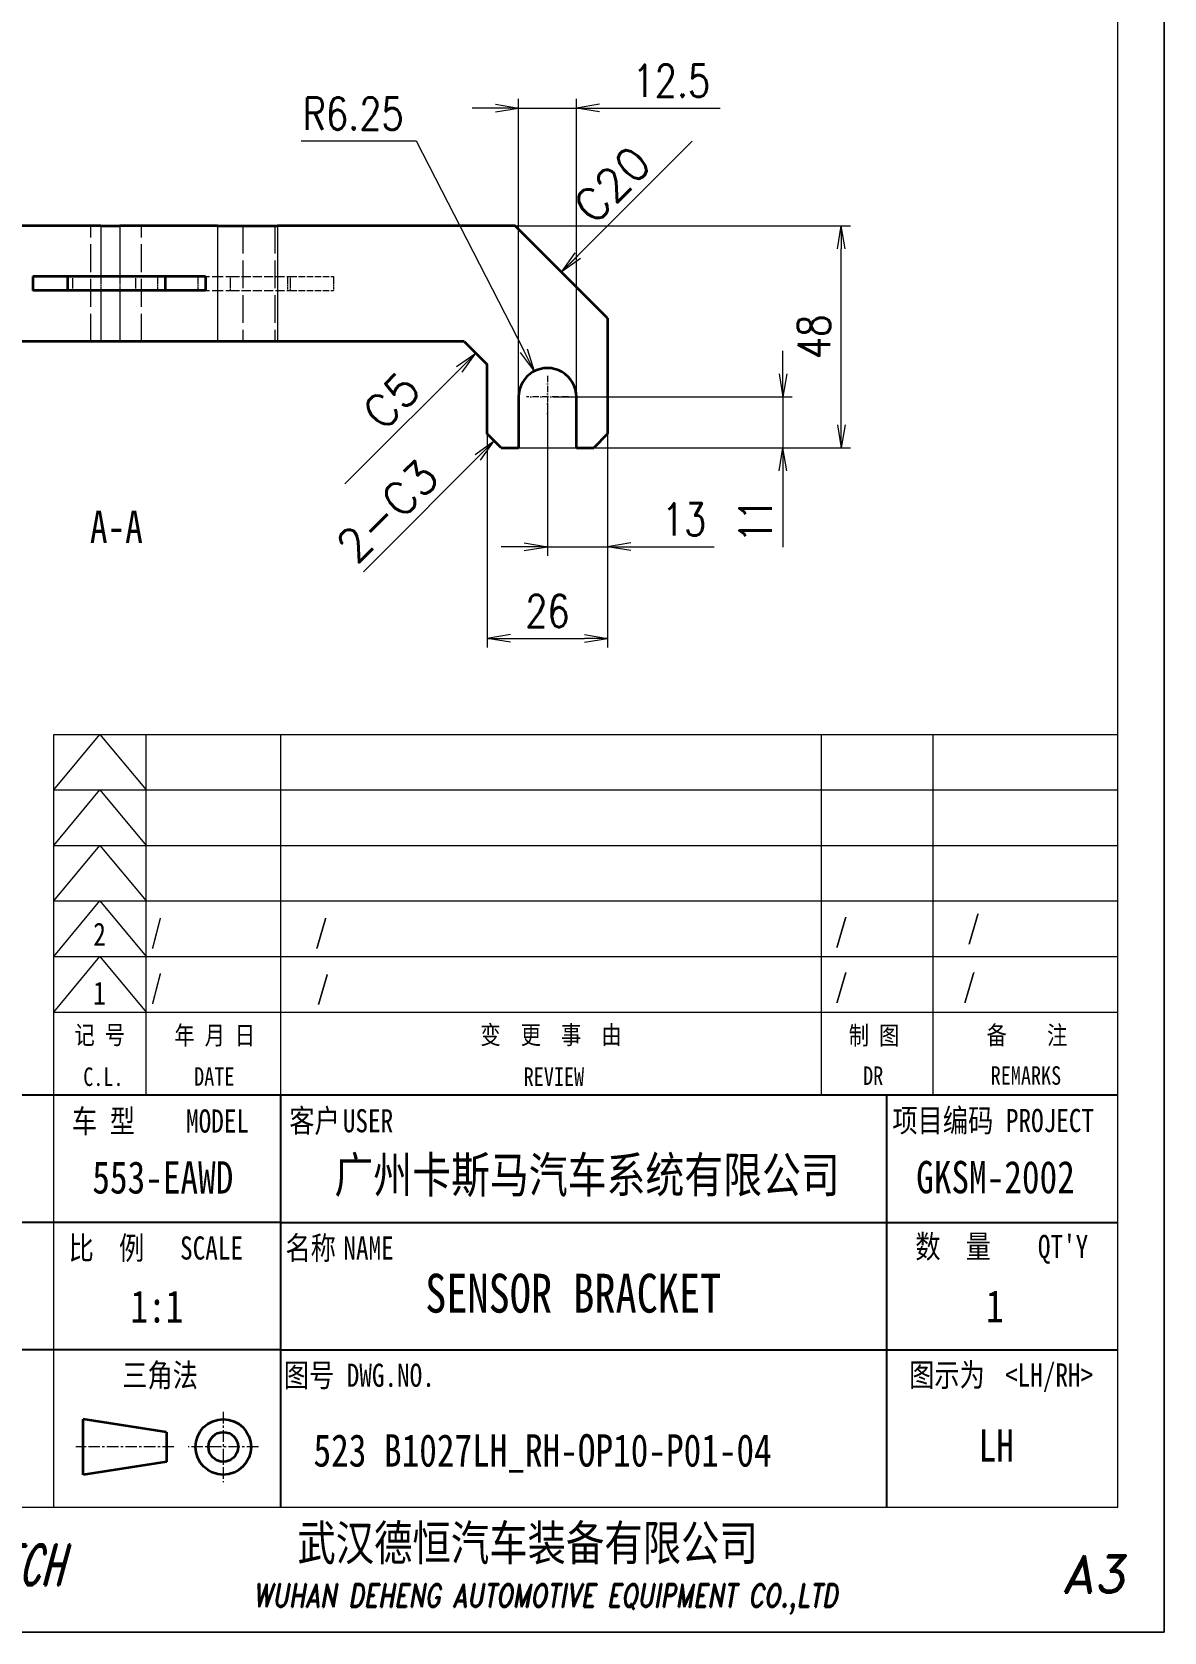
# Model space of a CAD drawing. Header units: millimetres. Extents: x -49572 to 104182, y -50696 to 51993.
# Drawn here: x -46221.3 to -45976.6, y 48892.6 to 49238.4 of the extents above; entities that cross this region are included whole.
import ezdxf
from ezdxf.enums import TextEntityAlignment as Align

# ---------------------------------------------------------------- set-up
doc = ezdxf.new("R2010")
doc.units = ezdxf.units.MM
doc.header["$LTSCALE"] = 0.5
for name, pattern in [('AM_ISO08W050x2', [9, 6, -0.75, 1.5, -0.75]), ('CENTER', [2, 1.25, -0.25, 0.25, -0.25]), ('DASHDOT', [18.5, 12, -3, 0.5, -3]), ('DASHED', [15, 12, -3])]:
    doc.linetypes.add(name, pattern=pattern)
for name, color, linetype, lineweight in [('DIM', 3, 'Continuous', 13), ('中心线', 2, 'AM_ISO08W050x2', 18), ('图框', 7, 'Continuous', 18), ('标注线', 3, 'Continuous', 18)]:
    doc.layers.add(name, color=color, linetype=linetype, lineweight=lineweight)
for name, color, linetype in [('图\\M+19E79\\M+195B6\\M+18E9A', 7, 'Continuous'), ('图号', 7, 'Continuous'), ('图名', 7, 'Continuous'), ('数量', 7, 'Continuous'), ('材质', 7, 'Continuous'), ('车型', 7, 'Continuous')]:
    doc.layers.add(name, color=color, linetype=linetype)
doc.layers.add('打印', color=7, linetype='Continuous', lineweight=15, plot=False)
doc.layers.add('打印-禁用', color=7, linetype='Continuous', lineweight=15, plot=False)
doc.styles.add('DIM', font='romans.shx', dxfattribs={"width": 0.8, "bigfont": 'bigfont.shx'})
doc.styles.add('国标', font='simfang.ttf', dxfattribs={"width": 0.8})
doc.styles.add('标题\\M+18E9A', font='romand.shx', dxfattribs={"oblique": 10, "bigfont": 'bigfont.shx'})
doc.dimstyles.new('DEH 1-2$0', dxfattribs={"dimscale": 2, "dimtxt": 3.5, "dimasz": 2.5, "dimexe": 1, "dimexo": 0.625, "dimgap": 1.2, "dimtad": 1, "dimdsep": 46, "dimtxsty": 'DIM', "dimblk": 'OPEN', "dimcen": 0, "dimclrd": 8, "dimclre": 8, "dimclrt": 2, "dimazin": 2, "dimtfac": 0.5, "dimtmove": 0, "dimatfit": 3, "dimldrblk": 'OPEN', "dimfxl": 0, "dimtolj": 2, "dimlwd": 13, "dimlwe": 13, "dimarcsym": 0})
doc.dimstyles.new('DEH 1-2$4', dxfattribs={"dimscale": 2, "dimtxt": 3.5, "dimasz": 2.5, "dimexe": 1, "dimexo": 0.625, "dimgap": 1.2, "dimtad": 1, "dimtoh": 1, "dimdsep": 46, "dimtxsty": 'DIM', "dimblk": 'OPEN', "dimcen": 0, "dimclrd": 8, "dimclre": 8, "dimclrt": 2, "dimazin": 2, "dimtfac": 0.5, "dimtofl": 0, "dimtmove": 0, "dimatfit": 3, "dimldrblk": 'OPEN', "dimfxl": 0, "dimtolj": 2, "dimlwd": 18, "dimlwe": 18, "dimarcsym": 0})
doc.dimstyles.new('LAM1-1', dxfattribs={"dimtxt": 3.5, "dimasz": 2.5, "dimexe": 1, "dimexo": 0.625, "dimgap": 1.2, "dimtad": 3, "dimdsep": 46, "dimtxsty": 'DIM', "dimblk": 'OPEN', "dimcen": 0, "dimclrd": 3, "dimclre": 3, "dimclrt": 2, "dimazin": 2, "dimtfac": 0.5, "dimtmove": 0, "dimatfit": 3, "dimldrblk": 'OPEN', "dimfxl": 0, "dimlwd": 13, "dimlwe": 13, "dimarcsym": 0})

# ---------------------------------------------------------------- blocks, each defined once
blk = doc.blocks.new('GZDEH零件A3图框V01版')
at = {"layer": '中心线', "color": 1, "linetype": 'CENTER', "lineweight": 5, "ltscale": 2}
for p, q in [((3175.82, -1822.66), (3175.82, -1830.26)), ((3170.49, -1826.46), (3159.89, -1826.46)), ((3179.62, -1826.46), (3172.02, -1826.46))]:
    blk.add_line(p, q, dxfattribs=at)
at = {"layer": '图\\M+19E79\\M+195B6\\M+18E9A', "color": 7}
blk.add_line((3272.49, -1788.46), (3092.49, -1788.46), dxfattribs=at)
at = {"layer": '图\\M+19E79\\M+195B6\\M+18E9A', "color": 9}
for p, q in [((3272.49, -1788.46), (3092.49, -1788.46)), ((3181.99, -1788.46), (3181.99, -1832.96)), ((3247.49, -1788.46), (3247.49, -1832.96)), ((3181.99, -1802.21), (3092.49, -1802.21)), ((3181.99, -1802.21), (3272.49, -1802.21)), ((3181.99, -1815.96), (3092.49, -1815.96)), ((3181.99, -1815.96), (3272.49, -1815.96))]:
    blk.add_line(p, q, dxfattribs=at)
at = {"layer": '图框', "linetype": 'Continuous'}
for p, q in [((3272.49, -1832.96), (3272.49, -1554.46)), ((3157.49, -1749.46), (3272.49, -1749.46)), ((3157.49, -1832.96), (3157.49, -1749.46)), ((2882.49, -1832.96), (3272.49, -1832.96))]:
    blk.add_line(p, q, dxfattribs=at)
at = {"layer": '图框', "color": 9}
for p, q in [((3157.49, -1755.46), (3162.49, -1749.46)), ((3162.49, -1749.46), (3167.49, -1755.46)), ((3167.49, -1788.46), (3167.49, -1749.46)), ((3240.49, -1788.46), (3240.49, -1749.46)), ((3252.49, -1749.46), (3252.49, -1788.46)), ((3157.49, -1755.46), (3272.49, -1755.46)), ((3157.49, -1761.46), (3162.49, -1755.46)), ((3162.49, -1755.46), (3167.49, -1761.46)), ((3157.49, -1761.46), (3272.49, -1761.46)), ((3157.49, -1767.46), (3162.49, -1761.46)), ((3162.49, -1761.46), (3167.49, -1767.46)), ((3157.49, -1767.46), (3272.49, -1767.46)), ((3157.49, -1773.46), (3162.49, -1767.46)), ((3162.49, -1767.46), (3167.49, -1773.46)), ((3157.49, -1773.46), (3272.49, -1773.46)), ((3157.49, -1779.46), (3162.49, -1773.46)), ((3162.49, -1773.46), (3167.49, -1779.46)), ((3157.49, -1779.46), (3272.49, -1779.46))]:
    blk.add_line(p, q, dxfattribs=at)
at = {"layer": '图框', "color": 9, "linetype": 'Continuous'}
blk.add_line((3181.99, -1749.46), (3181.99, -1832.96), dxfattribs=at)
at = {"layer": '图框', "color": 2, "linetype": 'ByBlock', "lineweight": 35}
for p, q in [((3169.69, -1824.86), (3160.69, -1823.46)), ((3160.69, -1829.46), (3160.69, -1823.46)), ((3169.69, -1824.86), (3169.69, -1828.06)), ((3169.69, -1828.06), (3160.69, -1829.46))]:
    blk.add_line(p, q, dxfattribs=at)
for radius in [3, 1.6]:
    blk.add_circle((3175.82, -1826.46), radius, dxfattribs=at)
at = {"layer": '打印-禁用', "linetype": 'Continuous'}
for p, q in [((3277.49, -1846.46), (3277.49, -1549.46)), ((2857.49, -1846.46), (3277.49, -1846.46))]:
    blk.add_line(p, q, dxfattribs=at)
at = {"layer": '图\\M+19E79\\M+195B6\\M+18E9A', "color": 9, "style": '国标', "width": 0.8}
for s, p in [('客户', (3185.68, -1792.46)), ('USER', (3191.46, -1792.46))]:
    blk.add_text(s, height=2.5, dxfattribs=at).set_placement(p, align=Align.CENTER)
for s, p in [('项目编码 PROJECT', (3248.13, -1792.43)), ('比  例\u3000', (3159.1, -1806.21)), ('名称\u3000', (3182.54, -1806.21)), ('数  量', (3250.61, -1806.05)), ("QT'Y ", (3263.86, -1806.05)), ('SCALE', (3171.15, -1806.21)), ('NAME', (3188.8, -1806.21)), ('三角法', (3164.9, -1819.96)), ('图号', (3182.36, -1819.96)), ('图示为', (3249.94, -1819.93)), ('<LH/RH>', (3260.31, -1819.93)), ('DWG.NO.', (3189.16, -1819.96))]:
    blk.add_text(s, height=2.5, dxfattribs=at).set_placement(p)
for s, p in [('车 型', (3162.87, -1791.2)), ('MODEL', (3175.2, -1791.24))]:
    blk.add_text(s, height=2.5, dxfattribs=at).set_placement(p, align=Align.MIDDLE)
at = {"layer": '图\\M+19E79\\M+195B6\\M+18E9A', "color": 7, "lineweight": -3, "style": '国标', "width": 0.8}
blk.add_text('武汉德恒汽车装备有限公司', height=3.8, dxfattribs=at).set_placement((3183.83, -1838.73))
at = {"layer": '图\\M+19E79\\M+195B6\\M+18E9A', "color": 7, "style": '标题\\M+18E9A'}
for s, height, oblique, width, p in [('DEH-TECH', 4.4, 15, 0.6, (3149.16, -1839.21)), ('WUHAN DEHENG AUTOMOTIVE EQUIPMENT CO.,LTD ', 2.5, 10, 0.75, (3211.26, -1842.9))]:
    blk.add_text(s, height=height, dxfattribs=dict(at, oblique=oblique, width=width)).set_placement(p, align=Align.MIDDLE)
at = {"layer": '图\\M+19E79\\M+195B6\\M+18E9A', "color": 7, "style": '标题\\M+18E9A', "oblique": 10}
blk.add_text('A3', height=4, dxfattribs=at).set_placement((3269.91, -1840.2), align=Align.MIDDLE)
at = {"layer": '图框', "color": 9, "style": '国标', "width": 0.8}
for s, p in [('记 号', (3162.47, -1782.94)), ('年 月 日', (3174.9, -1782.98)), ('变  更  事  由', (3211.24, -1782.93)), ('C.L.', (3162.86, -1787.45)), ('DATE', (3174.85, -1787.42)), ('REVIEW', (3211.55, -1787.45))]:
    blk.add_text(s, height=2, dxfattribs=at).set_placement(p, align=Align.CENTER)
for s, p in [('制 图', (3246.15, -1781.95)), ('备    注', (3262.68, -1781.92)), ('DR', (3246.06, -1786.34)), ('REMARKS', (3262.57, -1786.32))]:
    blk.add_text(s, height=2, dxfattribs=at).set_placement(p, align=Align.MIDDLE)
blk = doc.blocks.new('DEH A3')
at = {"layer": '图框'}
blk.add_blockref('GZDEH零件A3图框V01版', (-2857.49, 1846.46), dxfattribs=at)
blk = doc.blocks.new('_Open')
at = {"color": 0, "linetype": 'ByBlock', "lineweight": -2}
for p, q in [((-1, 0.167), (0, 0)), ((-1, -0.167), (0, 0)), ((0, 0), (-1, 0))]:
    blk.add_line(p, q, dxfattribs=at)
blk = doc.blocks.new('*D65')
at = {"layer": 'Defpoints', "color": 0, "transparency": 16777216}
for p in [(-46096.86, 49163.55), (-46122.86, 49159.93), (-46096.86, 49107.38)]:
    blk.add_point(p, dxfattribs=at)
at = {"layer": '标注线', "color": 8, "lineweight": 13, "transparency": 16777216}
for p, q in [((-46096.86, 49162.3), (-46096.86, 49105.38)), ((-46122.86, 49158.68), (-46122.86, 49105.38)), ((-46117.86, 49107.38), (-46101.86, 49107.38))]:
    blk.add_line(p, q, dxfattribs=at)
at = {"layer": '标注线', "color": 8, "lineweight": 13, "transparency": 16777216, "xscale": 5, "yscale": 5, "zscale": 5, "rotation": 180}
blk.add_blockref('_Open', (-46122.86, 49107.38), dxfattribs=at)
at = {"layer": '标注线', "color": 8, "lineweight": 13, "transparency": 16777216, "xscale": 5, "yscale": 5, "zscale": 5}
blk.add_blockref('_Open', (-46096.86, 49107.38), dxfattribs=at)
at = {"layer": '标注线', "color": 2, "transparency": 16777216, "insert": (-46109.86, 49113.28), "char_height": 7, "attachment_point": 5, "style": 'DIM'}
blk.add_mtext('\\A2;26', dxfattribs=at)
blk = doc.blocks.new('*D66')
at = {"layer": 'Defpoints', "color": 0, "transparency": 16777216}
for p in [(-46123.25, 49196.56), (-46046.36, 49196.56), (-46117.97, 49148.56)]:
    blk.add_point(p, dxfattribs=at)
at = {"layer": '标注线', "color": 8, "lineweight": 13, "transparency": 16777216}
for p, q in [((-46122, 49196.56), (-46044.36, 49196.56)), ((-46046.36, 49153.56), (-46046.36, 49191.56)), ((-46116.72, 49148.56), (-46044.36, 49148.56))]:
    blk.add_line(p, q, dxfattribs=at)
at = {"layer": '标注线', "color": 8, "lineweight": 13, "transparency": 16777216, "xscale": 5, "yscale": 5, "zscale": 5}
for p, rotation in [((-46046.36, 49196.56), 90), ((-46046.36, 49148.56), 270)]:
    blk.add_blockref('_Open', p, dxfattribs=dict(at, rotation=rotation))
at = {"layer": '标注线', "color": 2, "transparency": 16777216, "insert": (-46052.26, 49172.56), "char_height": 7, "attachment_point": 5, "rotation": 90, "style": 'DIM'}
blk.add_mtext('\\A2;48', dxfattribs=at)
blk = doc.blocks.new('*D67')
at = {"layer": 'Defpoints', "color": 0, "transparency": 16777216}
for p in [(-46109.86, 49159.56), (-46101.25, 49148.56), (-46058.95, 49148.56)]:
    blk.add_point(p, dxfattribs=at)
at = {"layer": '标注线', "color": 8, "lineweight": 13, "transparency": 16777216}
for p, q in [((-46058.95, 49164.56), (-46058.95, 49169.56)), ((-46108.61, 49159.56), (-46056.95, 49159.56)), ((-46058.95, 49159.56), (-46058.95, 49148.56)), ((-46100, 49148.56), (-46056.95, 49148.56)), ((-46058.95, 49143.56), (-46058.95, 49127.09))]:
    blk.add_line(p, q, dxfattribs=at)
at = {"layer": '标注线', "color": 8, "lineweight": 13, "transparency": 16777216, "xscale": 5, "yscale": 5, "zscale": 5}
for p, rotation in [((-46058.95, 49159.56), 270), ((-46058.95, 49148.56), 90)]:
    blk.add_blockref('_Open', p, dxfattribs=dict(at, rotation=rotation))
at = {"layer": '标注线', "color": 2, "transparency": 16777216, "insert": (-46064.85, 49132.82), "char_height": 7, "attachment_point": 5, "rotation": 90, "style": 'DIM'}
blk.add_mtext('\\A2;11', dxfattribs=at)
blk = doc.blocks.new('*D68')
at = {"layer": 'Defpoints', "color": 0, "transparency": 16777216}
for p in [(-46096.86, 49163.55), (-46109.86, 49159.56), (-46096.86, 49127.19)]:
    blk.add_point(p, dxfattribs=at)
at = {"layer": '标注线', "color": 8, "lineweight": 13, "transparency": 16777216}
for p, q in [((-46096.86, 49162.3), (-46096.86, 49125.19)), ((-46109.86, 49158.31), (-46109.86, 49125.19)), ((-46114.86, 49127.19), (-46119.86, 49127.19)), ((-46109.86, 49127.19), (-46096.86, 49127.19)), ((-46091.86, 49127.19), (-46073.79, 49127.19))]:
    blk.add_line(p, q, dxfattribs=at)
at = {"layer": '标注线', "color": 8, "lineweight": 13, "transparency": 16777216, "xscale": 5, "yscale": 5, "zscale": 5}
blk.add_blockref('_Open', (-46109.86, 49127.19), dxfattribs=at)
at = {"layer": '标注线', "color": 8, "lineweight": 13, "transparency": 16777216, "xscale": 5, "yscale": 5, "zscale": 5, "rotation": 180}
blk.add_blockref('_Open', (-46096.86, 49127.19), dxfattribs=at)
at = {"layer": '标注线', "color": 2, "transparency": 16777216, "insert": (-46080.33, 49133.09), "char_height": 7, "attachment_point": 5, "style": 'DIM'}
blk.add_mtext('\\A2;13', dxfattribs=at)
blk = doc.blocks.new('*D69')
at = {"layer": 'Defpoints', "color": 0, "transparency": 16777216}
for p in [(-46103.61, 49222.01), (-46116.11, 49155.58), (-46103.61, 49155.58)]:
    blk.add_point(p, dxfattribs=at)
at = {"layer": '标注线', "color": 8, "lineweight": 13, "transparency": 16777216}
for p, q in [((-46116.11, 49156.83), (-46116.11, 49224.01)), ((-46103.61, 49156.83), (-46103.61, 49224.01)), ((-46121.11, 49222.01), (-46126.11, 49222.01)), ((-46116.11, 49222.01), (-46103.61, 49222.01)), ((-46098.61, 49222.01), (-46072.54, 49222.01))]:
    blk.add_line(p, q, dxfattribs=at)
at = {"layer": '标注线', "color": 8, "lineweight": 13, "transparency": 16777216, "xscale": 5, "yscale": 5, "zscale": 5}
blk.add_blockref('_Open', (-46116.11, 49222.01), dxfattribs=at)
at = {"layer": '标注线', "color": 8, "lineweight": 13, "transparency": 16777216, "xscale": 5, "yscale": 5, "zscale": 5, "rotation": 180}
blk.add_blockref('_Open', (-46103.61, 49222.01), dxfattribs=at)
at = {"layer": '标注线', "color": 2, "transparency": 16777216, "insert": (-46083.08, 49227.91), "char_height": 7, "attachment_point": 5, "style": 'DIM'}
blk.add_mtext('\\A2;12.5', dxfattribs=at)
blk = doc.blocks.new('*D70')
at = {"layer": 'Defpoints', "color": 0, "transparency": 16777216}
for p in [(-46112.71, 49165.12), (-46109.86, 49159.56)]:
    blk.add_point(p, dxfattribs=at)
at = {"layer": '标注线', "color": 8, "lineweight": 18, "transparency": 16777216}
for p, q in [((-46163.06, 49214.91), (-46138.26, 49214.91)), ((-46138.26, 49214.91), (-46114.99, 49169.57))]:
    blk.add_line(p, q, dxfattribs=at)
at = {"layer": '标注线', "color": 8, "lineweight": 18, "transparency": 16777216, "xscale": 5, "yscale": 5, "zscale": 5, "rotation": 297.1586580866301}
blk.add_blockref('_Open', (-46112.71, 49165.12), dxfattribs=at)
at = {"layer": '标注线', "color": 2, "transparency": 16777216, "insert": (-46151.86, 49220.81), "char_height": 7, "attachment_point": 5, "style": 'DIM'}
blk.add_mtext('\\A2;R6.25', dxfattribs=at)
blk = doc.blocks.new('CHAMFER_DIM_R')
at = {"layer": 'DIM', "color": 2, "style": 'DIM'}
blk.add_attdef('000', text='', height=3.5, rotation=90, dxfattribs=at).set_placement((0, 6), align=Align.BOTTOM_LEFT)
at = {"layer": 'DIM'}
blk.add_leader([(0, 0), (0, 20)], dimstyle='LAM1-1', dxfattribs=at)
blk = doc.blocks.new('CHAMFER_DIM_L')
at = {"layer": 'DIM', "color": 2, "style": 'DIM'}
blk.add_attdef('000', text='', height=3.5, rotation=270, dxfattribs=at).set_placement((0, 7), align=Align.BOTTOM_RIGHT)
at = {"layer": 'DIM'}
blk.add_leader([(0, 0), (0, 20)], dimstyle='LAM1-1', dxfattribs=at)

msp = doc.modelspace()

# ---------------------------------------------------------------- linework, layer by layer
at = {"color": 7, "lineweight": 35}
for p, q in [((-46206.408, 49196.558), (-46293.876, 49196.558)), ((-46181.19, 49196.558), (-46202.31, 49196.558)), ((-46116.86, 49196.558), (-46168.2, 49196.558)), ((-46096.86, 49176.558), (-46116.86, 49196.558)), ((-46192.47, 49185.558), (-46213.63, 49185.558)), ((-46192.47, 49182.558), (-46213.63, 49182.558)), ((-46096.86, 49176.558), (-46096.86, 49151.558)), ((-46206.408, 49171.558), (-46293.876, 49171.558)), ((-46181.19, 49171.558), (-46202.31, 49171.558)), ((-46127.86, 49171.558), (-46168.2, 49171.558))]:
    msp.add_line(p, q, dxfattribs=at)
at = {"color": 1, "linetype": 'DASHED', "lineweight": 13}
for p, q in [((-46208.541, 49171.558), (-46208.541, 49196.558)), ((-46197.614, 49171.558), (-46197.614, 49196.558)), ((-46175.705, 49196.558), (-46175.705, 49171.558)), ((-46168.777, 49196.558), (-46168.777, 49171.558))]:
    msp.add_line(p, q, dxfattribs=at)
at = {"color": 7, "lineweight": 13, "ltscale": 0.275}
for p, q in [((-46206.408, 49196.558), (-46206.408, 49185.558)), ((-46206.408, 49182.558), (-46206.408, 49171.558)), ((-46202.31, 49182.558), (-46202.31, 49171.558))]:
    msp.add_line(p, q, dxfattribs=at)
at = {"color": 7, "lineweight": 35, "ltscale": 0.102441}
for p, q in [((-46206.408, 49196.558), (-46202.31, 49196.558)), ((-46202.31, 49171.558), (-46206.408, 49171.558))]:
    msp.add_line(p, q, dxfattribs=at)
at = {"color": 7, "lineweight": 13, "ltscale": 0.275003}
msp.add_line((-46202.31, 49196.558), (-46202.31, 49185.558), dxfattribs=at)
at = {"color": 7, "lineweight": 35, "ltscale": 0.324756}
for p, q in [((-46181.19, 49196.558), (-46168.2, 49196.558)), ((-46168.2, 49171.558), (-46181.19, 49171.558))]:
    msp.add_line(p, q, dxfattribs=at)
at = {"color": 7, "lineweight": 13}
for p, q in [((-46181.19, 49196.558), (-46181.19, 49171.558)), ((-46168.2, 49196.558), (-46168.2, 49171.558))]:
    msp.add_line(p, q, dxfattribs=at)
at = {"color": 7, "lineweight": 35, "ltscale": 0.075003}
msp.add_line((-46221.13, 49185.558), (-46221.13, 49182.558), dxfattribs=at)
at = {"color": 7, "lineweight": 35, "ltscale": 0.1875}
for p, q in [((-46213.63, 49185.558), (-46221.13, 49185.558)), ((-46213.63, 49182.558), (-46221.13, 49182.558))]:
    msp.add_line(p, q, dxfattribs=at)
at = {"color": 7, "lineweight": 35, "ltscale": 0.075}
for p, q in [((-46213.63, 49185.558), (-46213.63, 49182.558)), ((-46192.47, 49185.558), (-46192.47, 49182.558)), ((-46183.81, 49185.558), (-46183.81, 49182.558))]:
    msp.add_line(p, q, dxfattribs=at)
at = {"color": 1, "linetype": 'DASHED', "lineweight": 13, "ltscale": 0.075}
for p, q in [((-46212.47, 49182.558), (-46212.47, 49185.558)), ((-46206.408, 49185.558), (-46206.408, 49182.558)), ((-46198.81, 49182.558), (-46198.81, 49185.558)), ((-46194.114, 49185.558), (-46194.114, 49182.558)), ((-46185.453, 49185.558), (-46185.453, 49182.558)), ((-46178.396, 49182.558), (-46178.396, 49185.558)), ((-46166.075, 49185.558), (-46166.075, 49182.558)), ((-46156.075, 49185.558), (-46156.075, 49182.558))]:
    msp.add_line(p, q, dxfattribs=at)
at = {"color": 1, "linetype": 'DASHED', "lineweight": 13, "ltscale": 0.074997}
for p, q in [((-46202.31, 49185.558), (-46202.31, 49182.558)), ((-46165.396, 49182.558), (-46165.396, 49185.558))]:
    msp.add_line(p, q, dxfattribs=at)
at = {"color": 1, "linetype": 'DASHED', "lineweight": 13, "ltscale": 0.392944}
for p, q in [((-46194.114, 49185.558), (-46178.396, 49185.558)), ((-46194.114, 49182.558), (-46178.396, 49182.558))]:
    msp.add_line(p, q, dxfattribs=at)
at = {"color": 7, "lineweight": 35, "ltscale": 0.216504}
for p, q in [((-46183.81, 49185.558), (-46192.47, 49185.558)), ((-46183.81, 49182.558), (-46192.47, 49182.558))]:
    msp.add_line(p, q, dxfattribs=at)
at = {"color": 1, "linetype": 'DASHED', "lineweight": 13, "ltscale": 0.325}
for p, q in [((-46178.396, 49185.558), (-46165.396, 49185.558)), ((-46178.396, 49182.558), (-46165.396, 49182.558))]:
    msp.add_line(p, q, dxfattribs=at)
at = {"color": 1, "linetype": 'DASHED', "lineweight": 13, "ltscale": 0.233008}
for p, q in [((-46165.396, 49185.558), (-46156.075, 49185.558)), ((-46165.396, 49182.558), (-46156.075, 49182.558))]:
    msp.add_line(p, q, dxfattribs=at)
at = {"color": 7, "lineweight": 35, "ltscale": 0.176777}
msp.add_line((-46127.86, 49171.558), (-46122.86, 49166.558), dxfattribs=at)
at = {"color": 7, "lineweight": 35, "ltscale": 0.375}
msp.add_line((-46122.86, 49151.558), (-46122.86, 49166.558), dxfattribs=at)
at = {"color": 2, "linetype": 'DASHDOT', "lineweight": 13, "ltscale": 0.227502}
msp.add_line((-46109.86, 49164.108), (-46109.86, 49155.008), dxfattribs=at)
at = {"color": 7, "lineweight": 35, "ltscale": 0.275}
for p, q in [((-46116.11, 49159.558), (-46116.11, 49148.558)), ((-46103.61, 49148.558), (-46103.61, 49159.558))]:
    msp.add_line(p, q, dxfattribs=at)
at = {"color": 2, "linetype": 'DASHDOT', "lineweight": 13, "ltscale": 0.22749}
msp.add_line((-46105.31, 49159.558), (-46114.409, 49159.558), dxfattribs=at)
at = {"color": 7, "lineweight": 35, "ltscale": 0.106066}
msp.add_line((-46119.86, 49148.558), (-46122.86, 49151.558), dxfattribs=at)
at = {"color": 7, "lineweight": 35, "ltscale": 0.106064}
msp.add_line((-46096.86, 49151.558), (-46099.86, 49148.558), dxfattribs=at)
at = {"color": 7, "lineweight": 35, "ltscale": 0.09375}
for p, q in [((-46119.86, 49148.558), (-46116.11, 49148.558)), ((-46103.61, 49148.558), (-46099.86, 49148.558))]:
    msp.add_line(p, q, dxfattribs=at)
at = {"color": 7, "lineweight": 35}
msp.add_arc((-46109.86, 49159.558), 6.25, 0, 180.00001, dxfattribs=at)
at = {"layer": '打印'}
msp.add_lwpolyline([(-46816.589, 49486.62), (-45976.589, 49486.62), (-45976.589, 48892.62), (-46816.589, 48892.62)], close=True, dxfattribs=at)

# ---------------------------------------------------------------- block references
at = {"layer": 'DIM'}
for name, p, xscale, yscale, zscale, rotation, values in [('CHAMFER_DIM_R', (-46106.86, 49186.558), 1.999999999999361, 1.999999999999361, 1.999999999999361, 314.9998251476466, {'000': 'C20'}), ('CHAMFER_DIM_L', (-46125.36, 49169.058), 2.000000000000338, 2.000000000000338, 2.000000000000338, 134.9999999998526, {'000': 'C5'}), ('CHAMFER_DIM_L', (-46121.36, 49150.058), 2.000000000000338, 2.000000000000338, 2.000000000000338, 134.9999999998526, {'000': '2-C3'})]:
    msp.add_blockref(name, p, dxfattribs=dict(at, xscale=xscale, yscale=yscale, zscale=zscale, rotation=rotation)).add_auto_attribs(values)
at = {"layer": '图框', "xscale": 2, "yscale": 2, "zscale": 2}
msp.add_blockref('DEH A3', (-46816.589, 48892.62), dxfattribs=at)

# ---------------------------------------------------------------- texts
at = {"layer": '图\\M+19E79\\M+195B6\\M+18E9A', "color": 3, "style": '国标'}
for s, height, width, p in [('/', 5, 0.8, (-46019.098, 49042.503)), ('2', 5, 0.8, (-46208.034, 49040.932)), ('/', 5, 0.705904, (-46195.569, 49041.564)), ('/', 5, 0.8, (-46160.098, 49041.564)), ('/', 5, 0.8, (-46047.688, 49041.762)), ('/', 5, 0.705904, (-46195.569, 49029.564)), ('/', 5, 0.8, (-46159.754, 49029.395)), ('/', 5, 0.8, (-46047.688, 49029.762)), ('/', 5, 0.8, (-46020.026, 49029.783)), ('1', 5, 0.8, (-46208.055, 49028.212)), ('广州卡斯马汽车系统有限公司', 7.7, 0.8, (-46155.899, 48987.582)), ('GKSM-2002', 7, 0.8, (-46030.155, 48987.44)), ('1:1', 7, 0.8, (-46199.988, 48959.486))]:
    msp.add_text(s, height=height, dxfattribs=dict(at, width=width)).set_placement(p)
at = {"layer": '图\\M+19E79\\M+195B6\\M+18E9A', "color": 3, "style": '国标', "width": 0.8}
msp.add_text('LH', height=7, dxfattribs=at).set_placement((-46012.846, 48929.453), align=Align.CENTER)
at = {"layer": '图号', "color": 3, "style": '国标', "width": 0.8}
msp.add_text('523 B1027LH_RH-OP10-P01-04', height=7, dxfattribs=at).set_placement((-46160.43, 48928.367))
at = {"layer": '图名', "color": 3, "style": '国标', "width": 0.8}
msp.add_text('SENSOR BRACKET', height=8.4, dxfattribs=at).set_placement((-46104.285, 48961.647), align=Align.CENTER)
at = {"layer": '数量', "color": 3, "style": '国标', "width": 0.8}
msp.add_text('1', height=7, dxfattribs=at).set_placement((-46013.153, 48959.517), align=Align.CENTER)
at = {"layer": '材质', "color": 3, "style": '国标', "width": 0.8}
msp.add_text('A-A', height=7, dxfattribs=at).set_placement((-46203.042, 49128.017), align=Align.CENTER)
at = {"layer": '车型', "color": 3, "style": '国标', "width": 0.8}
msp.add_text('553-EAWD', height=7, dxfattribs=at).set_placement((-46193, 48987.382), align=Align.CENTER)

# ---------------------------------------------------------------- dimensions: what is measured, and where the dimension line sits
at = {"layer": '标注线'}
for base, p1, p2, picture, middle in [((-46103.61, 49222.005), (-46116.11, 49155.583), (-46103.61, 49155.583), '*D69', (-46083.076, 49227.905)), ((-46096.86, 49107.379), (-46122.86, 49159.927), (-46096.86, 49163.549), '*D65', (-46109.86, 49113.279))]:
    dim = msp.add_linear_dim(base=base, p1=p1, p2=p2, dimstyle='DEH 1-2$0', dxfattribs=at)
    dim.commit()
    dim.dimension.update_dxf_attribs({"geometry": picture, "text_midpoint": middle})
dim = msp.add_radius_dim(center=(-46109.86, 49159.558), mpoint=(-46112.713, 49165.119), dimstyle='DEH 1-2$4', dxfattribs=at)
dim.commit()
dim.dimension.update_dxf_attribs({"geometry": '*D70', "text_midpoint": (-46151.858, 49214.914), "dimtype": 164})
dim = msp.add_linear_dim(base=(-46046.358, 49196.558), p1=(-46117.966, 49148.558), p2=(-46123.25, 49196.558), angle=90, dimstyle='DEH 1-2$0', dxfattribs=at)
dim.commit()
dim.dimension.update_dxf_attribs({"geometry": '*D66', "text_midpoint": (-46046.358, 49172.558), "dimtype": 160})
dim = msp.add_linear_dim(base=(-46058.953, 49148.558), p1=(-46109.86, 49159.558), p2=(-46101.252, 49148.558), angle=90, dimstyle='DEH 1-2$0', dxfattribs=at)
dim.commit()
dim.dimension.update_dxf_attribs({"geometry": '*D67', "text_midpoint": (-46064.853, 49132.825)})
dim = msp.add_linear_dim(base=(-46096.86, 49127.192), p1=(-46109.86, 49159.558), p2=(-46096.86, 49163.549), dimstyle='DEH 1-2$0', dxfattribs=at)
dim.commit()
dim.dimension.update_dxf_attribs({"geometry": '*D68', "text_midpoint": (-46080.326, 49127.192), "dimtype": 160})

doc.saveas('drawing.dxf')
